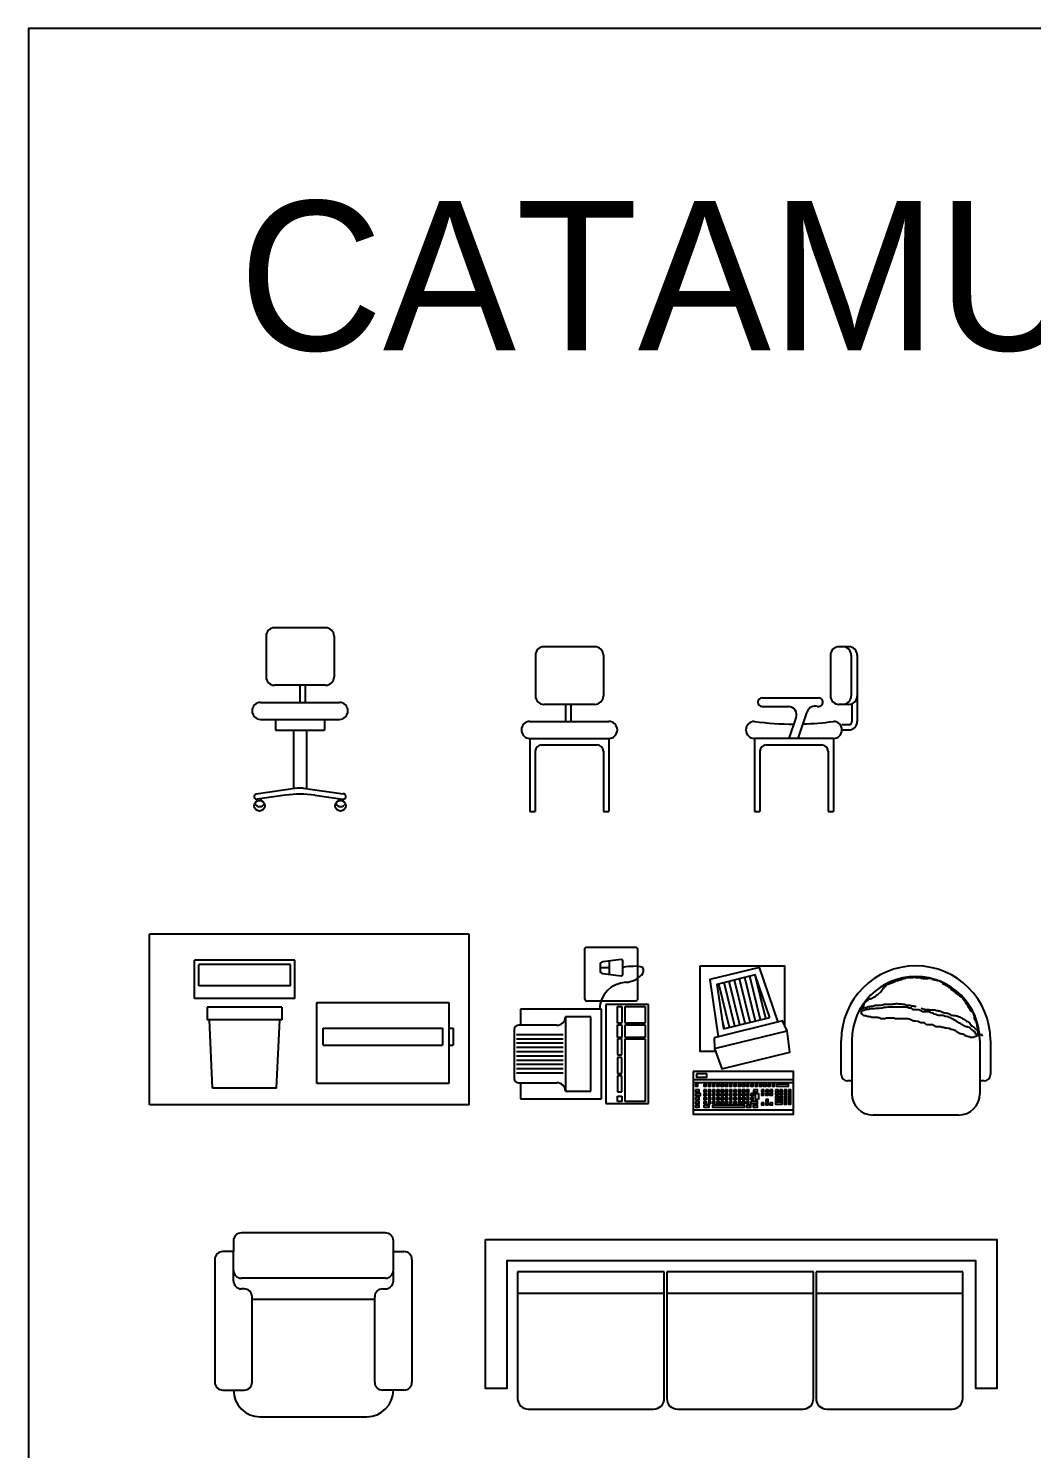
# Model space of a CAD drawing. Header units: millimetres. Extents: x 203.7 to 271.7, y 165.9 to 194.2.
# Drawn here: x 226.74 to 231.45, y 187.39 to 194.05 of the extents above; entities that cross this region are included whole.
import ezdxf

# ---------------------------------------------------------------- set-up
doc = ezdxf.new("R2010")
doc.units = ezdxf.units.MM
doc.layers.add('MUEBLE', color=8, linetype='Continuous')
doc.layers.add('MURO-ACTUALES', color=1, linetype='Continuous')

# ---------------------------------------------------------------- blocks, each defined once
blk = doc.blocks.new('SO-3')
at = {"layer": 'MUEBLE'}
for p, q in [((0.3145, 0.6313), (-0.3605, 0.6313)), ((-0.398, 0.5438), (-0.448, 0.5438)), ((-0.398, 0.5938), (-0.398, 0.5438)), ((-0.398, 0.4563), (-0.398, 0.5438)), ((0.352, 0.5438), (0.352, 0.5938)), ((0.352, 0.4563), (0.352, 0.5438)), ((0.352, 0.5438), (0.402, 0.5438)), ((-0.4855, 0.5063), (-0.4855, -0.0687)), ((-0.398, 0.4063), (-0.398, 0.4688)), ((0.4395, 0.5063), (0.4395, -0.0687)), ((0.3145, 0.4188), (-0.3605, 0.4188)), ((0.352, 0.4063), (0.352, 0.4563)), ((-0.348, 0.3688), (-0.3605, 0.3688)), ((0.302, 0.3688), (0.3145, 0.3688)), ((-0.3105, -0.0687), (-0.3105, 0.3313)), ((0.2645, 0.3188), (-0.3105, 0.3188)), ((0.2645, -0.0687), (0.2645, 0.3313)), ((-0.448, -0.1062), (-0.348, -0.1062)), ((-0.398, -0.1062), (-0.398, -0.1062)), ((0.402, -0.1062), (0.302, -0.1062)), ((-0.273, -0.2312), (0.227, -0.2312))]:
    blk.add_line(p, q, dxfattribs=at)
for centre, radius, start, end in [((-0.3605, 0.5938), 0.0375, 90, 180), ((0.3145, 0.5938), 0.0375, 0, 90), ((-0.448, 0.5063), 0.0375, 90, 180), ((0.402, 0.5063), 0.0375, 360, 90), ((-0.3605, 0.4563), 0.0375, 180, 270), ((-0.3605, 0.4063), 0.0375, 180, 270), ((0.3145, 0.4563), 0.0375, 270, 0), ((0.3145, 0.4063), 0.0375, 270, 0), ((-0.348, 0.3313), 0.0375, 0, 90), ((0.302, 0.3313), 0.0375, 90, 180), ((-0.448, -0.0687), 0.0375, 180, 270), ((-0.273, -0.1062), 0.125, 180, 270), ((-0.348, -0.0687), 0.0375, 270, 0), ((0.227, -0.1062), 0.125, 270, 0), ((0.302, -0.0687), 0.0375, 180, 270), ((0.402, -0.0687), 0.0375, 270, 0)]:
    blk.add_arc(centre, radius, start, end, dxfattribs=at)
blk = doc.blocks.new('SO-4')
at = {"layer": 'MUEBLE'}
for p, q in [((-0.9026, 0.3707), (-0.9026, -0.2239)), ((-0.2144, 0.3707), (-0.9026, 0.3707)), ((-0.2144, -0.2239), (-0.2144, 0.3707)), ((-0.2026, 0.3707), (-0.2026, -0.2239)), ((0.4856, 0.3707), (-0.2026, 0.3707)), ((0.4856, -0.2239), (0.4856, 0.3707)), ((1.1856, 0.3707), (0.4974, 0.3707)), ((0.4974, 0.3707), (0.4974, -0.2239)), ((1.1856, -0.2239), (1.1856, 0.3707)), ((-0.9026, 0.2697), (-0.2144, 0.2697)), ((-0.2026, 0.2697), (0.4856, 0.2697)), ((0.4974, 0.2697), (1.1856, 0.2697)), ((-0.8526, -0.2739), (-0.2644, -0.2739)), ((-0.1526, -0.2739), (0.4356, -0.2739)), ((0.5474, -0.2739), (1.1356, -0.2739))]:
    blk.add_line(p, q, dxfattribs=at)
blk.add_lwpolyline([(-1.0536, 0.5222), (1.3464, 0.5222), (1.3464, -0.1778), (1.2464, -0.1778), (1.2464, 0.4222), (-0.9536, 0.4222), (-0.9536, -0.1778), (-1.0536, -0.1778)], close=True, dxfattribs=at)
for centre, start, end in [((-0.8526, -0.2239), 180, 270), ((-0.2644, -0.2239), 270, 0), ((-0.1526, -0.2239), 180, 270), ((0.4356, -0.2239), 270, 0), ((0.5474, -0.2239), 180, 270), ((1.1356, -0.2239), 270, 0)]:
    blk.add_arc(centre, 0.05, start, end, dxfattribs=at)
blk = doc.blocks.new('SERVER')
at = {"layer": 'MUEBLE'}
for p, q in [((1.5, 0.8), (0, 0.8)), ((0, 0), (0, 0.8)), ((1.5, 0), (1.5, 0.8)), ((0.6811, 0.6781), (0.2111, 0.6781)), ((0.2111, 0.4981), (0.2111, 0.6781)), ((0.6811, 0.4981), (0.6811, 0.6781)), ((0.6611, 0.6581), (0.2311, 0.6581)), ((0.2311, 0.5581), (0.2311, 0.6581)), ((0.6611, 0.5581), (0.6611, 0.6581)), ((0.6611, 0.5581), (0.2311, 0.5581)), ((0.6811, 0.4981), (0.2111, 0.4981)), ((0.7849, 0.4793), (1.4049, 0.4793)), ((0.7849, 0.0993), (0.7849, 0.4793)), ((1.4049, 0.4793), (1.4049, 0.0993)), ((0.6211, 0.4581), (0.2711, 0.4581)), ((0.2711, 0.4581), (0.2711, 0.3981)), ((0.6211, 0.4581), (0.6211, 0.3981)), ((0.6211, 0.3981), (0.2711, 0.3981)), ((0.2961, 0.0781), (0.2811, 0.3981)), ((0.5961, 0.0781), (0.6111, 0.3981)), ((0.8149, 0.3593), (1.3749, 0.3593)), ((0.8149, 0.2793), (0.8149, 0.3593)), ((1.3749, 0.3593), (1.3749, 0.2793)), ((1.4049, 0.3593), (1.4249, 0.3593)), ((1.4249, 0.3593), (1.4249, 0.2793)), ((0.8149, 0.2793), (1.3749, 0.2793)), ((1.4049, 0.2793), (1.4249, 0.2793)), ((0.5961, 0.0781), (0.2961, 0.0781)), ((1.4049, 0.0993), (0.7849, 0.0993)), ((1.5, 0), (0, 0))]:
    blk.add_line(p, q, dxfattribs=at)
blk = doc.blocks.new('S')
at = {"layer": 'MUEBLE'}
blk.add_blockref('SERVER', (-0.6315, -0.2017), dxfattribs=at)
blk = doc.blocks.new('SILLA-16')
at = {"layer": 'MUEBLE'}
for p, q in [((0.1069, -0.1189), (0.1069, -0.3089)), ((0.3858, -0.0789), (0.1469, -0.0789)), ((0.4258, -0.1189), (0.4258, -0.3089)), ((0.3858, -0.3489), (0.1469, -0.3489)), ((0.2659, -0.3489), (0.2659, -0.4289)), ((0.2909, -0.3489), (0.2909, -0.4289)), ((0.0813, -0.4289), (0.4513, -0.4289)), ((0.0813, -0.5089), (0.4513, -0.5089)), ((0.1514, -0.5089), (0.1514, -0.5589)), ((0.3814, -0.5089), (0.3814, -0.5589)), ((0.1514, -0.5589), (0.3814, -0.5589)), ((0.2364, -0.5589), (0.2364, -0.8341)), ((0.2964, -0.5589), (0.2964, -0.8341)), ((0.2526, -0.8319), (0.0599, -0.8588)), ((0.1973, -0.8648), (0.0658, -0.8832)), ((0.2803, -0.8319), (0.4681, -0.8581)), ((0.3355, -0.8648), (0.4671, -0.8832)), ((0.0689, -0.8901), (0.0689, -0.8828)), ((0.0839, -0.8901), (0.0839, -0.8807)), ((0.4489, -0.8901), (0.4489, -0.8807)), ((0.4639, -0.8901), (0.4639, -0.8828))]:
    blk.add_line(p, q, dxfattribs=at)
for centre in [(0.0764, -0.9139), (0.4564, -0.9139)]:
    blk.add_circle(centre, 0.025, dxfattribs=at)
for centre, radius, start, end in [((0.1469, -0.1189), 0.04, 90, 180), ((0.3858, -0.1189), 0.04, 0, 90), ((0.1469, -0.3089), 0.04, 180, 270), ((0.3858, -0.3089), 0.04, 270, 0), ((0.0813, -0.4689), 0.04, 90, 270), ((0.4513, -0.4689), 0.04, 270, 90), ((0.0641, -0.8707), 0.0126, 109.18624, 277.94347), ((0.2664, -1.36), 0.5, 82.05653, 97.94347), ((0.2664, -0.9309), 0.1, 82.05653, 97.94347), ((0.4688, -0.8707), 0.0126, 262.05653, 93.29929), ((0.0764, -0.8931), 0.025, 204.62573, 335.37427), ((0.4564, -0.8931), 0.025, 204.62573, 335.37427)]:
    blk.add_arc(centre, radius, start, end, dxfattribs=at)
blk = doc.blocks.new('SILLA-18')
at = {"layer": 'MUEBLE'}
for p, q in [((0.3563, 0.7331), (0.3563, 0.5431)), ((0.4421, 0.7731), (0.3963, 0.7731)), ((0.4537, 0.7331), (0.4537, 0.5431)), ((0.4821, 0.7331), (0.4821, 0.4231)), ((0.0359, 0.5331), (0.3007, 0.5331)), ((0.0359, 0.4931), (0.1578, 0.4931)), ((0.2053, 0.3431), (0.2471, 0.4678)), ((0.4421, 0.5031), (0.3963, 0.5031)), ((0.4571, 0.506), (0.4571, 0.4231)), ((0.1631, 0.3431), (0.1957, 0.4404)), ((0.41, 0.4081), (0.4421, 0.4081)), ((0, 0.3431), (0, 0)), ((0.37, 0.3431), (0, 0.3431)), ((0.37, 0.3431), (0.37, 0)), ((0.41, 0.3831), (0.4421, 0.3831)), ((0.025, 0.2831), (0.025, 0)), ((0.055, 0.3131), (0.315, 0.3131)), ((0.345, 0.2831), (0.345, 0)), ((0, 0), (0.025, 0)), ((0.345, 0), (0.37, 0))]:
    blk.add_line(p, q, dxfattribs=at)
for centre, radius, start, end in [((0.3963, 0.7331), 0.04, 90, 180), ((0.4137, 0.7331), 0.04, 0, 90), ((0.4421, 0.7331), 0.04, 0, 90), ((0.0359, 0.5131), 0.02, 90, 270), ((0.3007, 0.5131), 0.02, 254.87176, 90), ((0.3963, 0.5431), 0.04, 180, 270), ((0.4137, 0.5431), 0.04, 270, 0), ((0.4421, 0.5431), 0.04, 270, 0), ((0.1578, 0.4531), 0.04, 341.48657, 90), ((0.285, 0.4551), 0.04, 74.87176, 161.48657), ((0, 0.3831), 0.04, 90, 270), ((0.185, 1.7532), 1.3429, 262.08191, 270.02572), ((0.185, 1.7532), 1.3429, 271.83558, 277.91809), ((0.37, 0.3831), 0.04, 270, 90), ((0.4421, 0.4231), 0.015, 270, 0), ((0.4421, 0.4231), 0.04, 270, 0), ((0.055, 0.2831), 0.03, 90, 180), ((0.315, 0.2831), 0.03, 0, 90)]:
    blk.add_arc(centre, radius, start, end, dxfattribs=at)
blk = doc.blocks.new('SILLA-17')
at = {"layer": 'MUEBLE'}
for p, q in [((0.0256, 0.7331), (0.0256, 0.5431)), ((0.3044, 0.7731), (0.0656, 0.7731)), ((0.3444, 0.7331), (0.3444, 0.5431)), ((0.3044, 0.5031), (0.0656, 0.5031)), ((0.1664, 0.5031), (0.1664, 0.4231)), ((0.1914, 0.5031), (0.1914, 0.4231)), ((0, 0.4231), (0.37, 0.4231)), ((0, 0.3431), (0, 0)), ((0, 0.3431), (0.37, 0.3431)), ((0.37, 0.3431), (0.37, 0)), ((0.025, 0.2831), (0.025, 0)), ((0.055, 0.3131), (0.315, 0.3131)), ((0.345, 0.2831), (0.345, 0)), ((0, 0), (0.025, 0)), ((0.345, 0), (0.37, 0))]:
    blk.add_line(p, q, dxfattribs=at)
for centre, radius, start, end in [((0.0656, 0.7331), 0.04, 90, 180), ((0.3044, 0.7331), 0.04, 0, 90), ((0.0656, 0.5431), 0.04, 180, 270), ((0.3044, 0.5431), 0.04, 270, 0), ((0, 0.3831), 0.04, 90, 270), ((0.37, 0.3831), 0.04, 270, 90), ((0.055, 0.2831), 0.03, 90, 180), ((0.315, 0.2831), 0.03, 0, 90)]:
    blk.add_arc(centre, radius, start, end, dxfattribs=at)
blk = doc.blocks.new('S-1')
at = {"layer": 'MUEBLE'}
for p, q in [((-0.1635, 0.398), (-0.1592, 0.4003)), ((-0.1592, 0.4003), (-0.1572, 0.4046)), ((-0.1572, 0.4046), (-0.1526, 0.4069)), ((-0.1526, 0.4069), (-0.1506, 0.4113)), ((-0.1506, 0.4113), (-0.1462, 0.4133)), ((-0.1462, 0.4133), (-0.1416, 0.4156)), ((-0.1416, 0.4156), (-0.1373, 0.4179)), ((-0.1373, 0.4179), (-0.1307, 0.4199)), ((-0.1307, 0.4199), (-0.1263, 0.4222)), ((-0.1263, 0.4222), (-0.122, 0.4242)), ((-0.122, 0.4242), (-0.1177, 0.4242)), ((-0.1177, 0.4242), (-0.1133, 0.4265)), ((-0.1133, 0.4265), (-0.1087, 0.4288)), ((-0.1087, 0.4288), (-0.1044, 0.4308)), ((-0.1044, 0.4308), (-0.0978, 0.4332)), ((-0.0978, 0.4332), (-0.0934, 0.4332)), ((-0.0934, 0.4332), (-0.0891, 0.4352)), ((-0.0891, 0.4352), (-0.0848, 0.4352)), ((-0.0848, 0.4352), (-0.0805, 0.4375)), ((-0.0805, 0.4375), (-0.0758, 0.4398)), ((-0.0758, 0.4398), (-0.0715, 0.4418)), ((-0.0715, 0.4418), (-0.0672, 0.4418)), ((-0.0672, 0.4418), (-0.0629, 0.4441)), ((-0.0629, 0.4441), (-0.0585, 0.4441)), ((-0.0585, 0.4441), (-0.0542, 0.4464)), ((-0.0542, 0.4464), (-0.0277, 0.4464)), ((-0.0277, 0.4464), (-0.0233, 0.4484)), ((-0.0233, 0.4484), (-0.0147, 0.4484)), ((-0.0147, 0.4484), (-0.0104, 0.4464)), ((-0.0104, 0.4464), (0.0072, 0.4464)), ((0.0072, 0.4464), (0.0116, 0.4441)), ((0.0116, 0.4441), (0.0205, 0.4441)), ((0.0205, 0.4441), (0.0248, 0.4418)), ((0.0248, 0.4418), (0.0424, 0.4418)), ((0.0424, 0.4418), (0.0468, 0.4441)), ((0.0468, 0.4441), (0.0554, 0.4441)), ((0.0554, 0.4441), (0.0597, 0.4418)), ((0.0597, 0.4418), (0.0644, 0.4398)), ((0.0644, 0.4398), (0.0687, 0.4375)), ((0.0687, 0.4375), (0.073, 0.4375)), ((0.073, 0.4375), (0.0773, 0.4352)), ((0.0773, 0.4352), (0.0817, 0.4352)), ((0.0817, 0.4352), (0.0863, 0.4332)), ((0.0863, 0.4332), (0.0949, 0.4332)), ((0.0949, 0.4332), (0.0993, 0.4308)), ((0.0993, 0.4308), (0.1036, 0.4288)), ((0.1036, 0.4288), (0.1079, 0.4265)), ((0.1079, 0.4265), (0.1125, 0.4222)), ((0.1125, 0.4222), (0.1145, 0.4179)), ((0.1145, 0.4179), (0.1189, 0.4156)), ((0.1189, 0.4156), (0.1235, 0.4133)), ((0.1235, 0.4133), (0.1278, 0.4113)), ((0.1278, 0.4113), (0.1321, 0.4089)), ((0.1321, 0.4089), (0.1365, 0.4069)), ((0.1365, 0.4069), (0.1408, 0.4023)), ((0.1408, 0.4023), (0.1454, 0.4023)), ((0.1454, 0.4023), (0.1474, 0.398)), ((-0.2492, 0.3323), (-0.2446, 0.3346)), ((-0.2446, 0.3346), (-0.2403, 0.3389)), ((-0.2403, 0.3389), (-0.236, 0.3412)), ((-0.236, 0.3412), (-0.2336, 0.3455)), ((-0.2336, 0.3455), (-0.2293, 0.3476)), ((-0.2293, 0.3476), (-0.225, 0.3476)), ((-0.225, 0.3476), (-0.2184, 0.3499)), ((-0.2184, 0.3499), (-0.214, 0.3522)), ((-0.214, 0.3522), (-0.2097, 0.3542)), ((-0.2097, 0.3542), (-0.2054, 0.3565)), ((-0.2054, 0.3565), (-0.2008, 0.3585)), ((-0.2008, 0.3585), (-0.1964, 0.3608)), ((-0.1964, 0.3608), (-0.1944, 0.3651)), ((-0.1944, 0.3651), (-0.1898, 0.3674)), ((-0.1898, 0.3674), (-0.1768, 0.3804)), ((-0.1768, 0.3804), (-0.1702, 0.3893)), ((-0.1702, 0.3893), (-0.1659, 0.3937)), ((-0.1659, 0.3937), (-0.1635, 0.398)), ((0.1474, 0.398), (0.1518, 0.396)), ((0.1518, 0.396), (0.1518, 0.3914)), ((0.1518, 0.3914), (0.1564, 0.3914)), ((0.1564, 0.3914), (0.1584, 0.387)), ((0.1584, 0.387), (0.1627, 0.385)), ((0.1627, 0.385), (0.1673, 0.3827)), ((0.1673, 0.3827), (0.1694, 0.3784)), ((0.1694, 0.3784), (0.1737, 0.3784)), ((0.1737, 0.3784), (0.176, 0.3741)), ((0.176, 0.3741), (0.1803, 0.3718)), ((0.1803, 0.3718), (0.1846, 0.3674)), ((0.1846, 0.3674), (0.1893, 0.3651)), ((0.1893, 0.3651), (0.1936, 0.3631)), ((0.1936, 0.3631), (0.1956, 0.3585)), ((0.1956, 0.3585), (0.1999, 0.3585)), ((0.1999, 0.3585), (0.2022, 0.3542)), ((0.2022, 0.3542), (0.2066, 0.3522)), ((0.2066, 0.3522), (0.2089, 0.3476)), ((0.2089, 0.3476), (0.2109, 0.3432)), ((0.2109, 0.3432), (0.2155, 0.3389)), ((0.2155, 0.3389), (0.2198, 0.3346)), ((0.2198, 0.3346), (0.2219, 0.3303)), ((-0.2688, 0.2928), (-0.2665, 0.2971)), ((-0.2665, 0.2885), (-0.2688, 0.2928)), ((-0.2665, 0.3017), (-0.2622, 0.3017)), ((-0.2665, 0.2971), (-0.2645, 0.3017)), ((-0.2645, 0.2885), (-0.2665, 0.2885)), ((-0.2665, 0.2752), (-0.2665, 0.2885)), ((-0.2622, 0.2732), (-0.2665, 0.2752)), ((-0.2645, 0.3017), (-0.2622, 0.3061)), ((-0.2599, 0.2908), (-0.2645, 0.2885)), ((-0.2622, 0.3061), (-0.2579, 0.3127)), ((-0.2622, 0.3017), (-0.2579, 0.3038)), ((-0.2579, 0.2689), (-0.2622, 0.2732)), ((-0.2556, 0.2928), (-0.2599, 0.2908)), ((-0.2579, 0.3127), (-0.2556, 0.317)), ((-0.2579, 0.3038), (-0.2535, 0.3061)), ((-0.2535, 0.2666), (-0.2579, 0.2689)), ((-0.2556, 0.317), (-0.2535, 0.3213)), ((-0.2512, 0.2951), (-0.2556, 0.2928)), ((-0.2535, 0.3257), (-0.2492, 0.328)), ((-0.2535, 0.3213), (-0.2535, 0.3257)), ((-0.2535, 0.3061), (-0.2446, 0.3061)), ((-0.2446, 0.2666), (-0.2535, 0.2666)), ((-0.2469, 0.2951), (-0.2512, 0.2951)), ((-0.2492, 0.328), (-0.2492, 0.3323)), ((-0.2426, 0.2971), (-0.2469, 0.2951)), ((-0.2446, 0.3061), (-0.2403, 0.3081)), ((-0.2403, 0.2643), (-0.2446, 0.2666)), ((-0.2336, 0.2971), (-0.2426, 0.2971)), ((-0.2403, 0.3081), (-0.236, 0.3104)), ((-0.236, 0.3104), (-0.2293, 0.3104)), ((-0.2293, 0.2994), (-0.2336, 0.2971)), ((-0.2293, 0.3104), (-0.225, 0.3127)), ((-0.2074, 0.2994), (-0.2293, 0.2994)), ((-0.225, 0.3127), (-0.2163, 0.3127)), ((-0.2163, 0.3127), (-0.2117, 0.3147)), ((-0.2117, 0.3147), (-0.2074, 0.3147)), ((-0.2074, 0.3147), (-0.2031, 0.317)), ((-0.2008, 0.3017), (-0.2074, 0.2994)), ((-0.2031, 0.317), (-0.1768, 0.317)), ((-0.1834, 0.3017), (-0.2008, 0.3017)), ((-0.1725, 0.3038), (-0.1834, 0.3017)), ((-0.1768, 0.317), (-0.1702, 0.319)), ((-0.1679, 0.3038), (-0.1725, 0.3038)), ((-0.1702, 0.319), (-0.1659, 0.319)), ((-0.1635, 0.3061), (-0.1679, 0.3038)), ((-0.1659, 0.319), (-0.1615, 0.3213)), ((-0.1506, 0.3061), (-0.1635, 0.3061)), ((-0.1615, 0.3213), (-0.122, 0.3213)), ((-0.1416, 0.3081), (-0.1506, 0.3061)), ((-0.0562, 0.3081), (-0.1416, 0.3081)), ((-0.122, 0.3213), (-0.1177, 0.3236)), ((-0.1177, 0.3236), (-0.1087, 0.3236)), ((-0.1087, 0.3236), (-0.1044, 0.3257)), ((-0.1044, 0.3257), (-0.1001, 0.3257)), ((-0.1001, 0.3257), (-0.0934, 0.3236)), ((-0.0934, 0.3236), (-0.0805, 0.3236)), ((-0.0805, 0.3236), (-0.0738, 0.3213)), ((-0.0738, 0.3213), (-0.0652, 0.3213)), ((-0.0652, 0.3213), (-0.0585, 0.319)), ((-0.0585, 0.319), (-0.0519, 0.317)), ((-0.0519, 0.3061), (-0.0562, 0.3081)), ((-0.0519, 0.317), (-0.0386, 0.317)), ((-0.0476, 0.3061), (-0.0519, 0.3061)), ((-0.0433, 0.3038), (-0.0476, 0.3061)), ((-0.0323, 0.3038), (-0.0433, 0.3038)), ((-0.0386, 0.317), (-0.0343, 0.3147)), ((-0.0343, 0.3147), (-0.0233, 0.3147)), ((-0.0233, 0.2951), (-0.0323, 0.3038)), ((-0.0233, 0.3147), (-0.019, 0.3127)), ((0.0029, 0.2951), (-0.0233, 0.2951)), ((-0.019, 0.3127), (-0.0147, 0.3127)), ((-0.0147, 0.3127), (-0.0104, 0.3104)), ((0.0205, 0.2862), (0.0029, 0.2951)), ((0.0116, 0.3038), (0.0179, 0.3017)), ((0.0179, 0.3017), (0.0205, 0.2994)), ((0.0205, 0.2994), (0.0248, 0.2994)), ((0.0511, 0.2862), (0.0205, 0.2862)), ((0.0248, 0.2994), (0.0292, 0.2971)), ((0.0292, 0.2971), (0.0488, 0.2971)), ((0.0488, 0.2971), (0.0534, 0.2951)), ((0.0554, 0.2842), (0.0511, 0.2862)), ((0.0534, 0.2951), (0.0773, 0.2951)), ((0.0597, 0.2819), (0.0554, 0.2842)), ((0.0664, 0.2798), (0.0597, 0.2819)), ((0.0707, 0.2775), (0.0664, 0.2798)), ((0.0753, 0.2752), (0.0707, 0.2775)), ((0.0817, 0.2732), (0.0753, 0.2752)), ((0.0773, 0.2951), (0.0817, 0.2928)), ((0.0817, 0.2928), (0.0906, 0.2928)), ((0.0883, 0.2709), (0.0817, 0.2732)), ((0.0949, 0.2689), (0.0883, 0.2709)), ((0.0906, 0.2928), (0.0949, 0.2908)), ((0.0949, 0.2908), (0.0993, 0.2908)), ((0.1145, 0.2689), (0.0949, 0.2689)), ((0.0993, 0.2908), (0.1036, 0.2885)), ((0.1036, 0.2885), (0.1102, 0.2842)), ((0.1102, 0.2842), (0.1145, 0.2842)), ((0.1145, 0.2842), (0.1189, 0.2819)), ((0.1189, 0.2666), (0.1145, 0.2689)), ((0.1189, 0.2819), (0.1255, 0.2819)), ((0.1255, 0.2643), (0.1189, 0.2666)), ((0.1255, 0.2819), (0.1321, 0.2798)), ((0.1321, 0.2798), (0.1365, 0.2798)), ((0.1365, 0.2798), (0.1408, 0.2775)), ((0.1408, 0.2775), (0.1454, 0.2752)), ((0.1454, 0.2752), (0.1497, 0.2732)), ((0.1497, 0.2732), (0.1541, 0.2709)), ((0.1541, 0.2709), (0.1584, 0.2709)), ((0.1584, 0.2709), (0.165, 0.2689)), ((0.165, 0.2689), (0.1737, 0.2689)), ((0.1737, 0.2689), (0.1783, 0.2666)), ((0.1783, 0.2666), (0.1826, 0.2666)), ((0.1826, 0.2666), (0.187, 0.2643)), ((0.2219, 0.3303), (0.2242, 0.3257)), ((0.2242, 0.3257), (0.2265, 0.3213)), ((0.2265, 0.3213), (0.2308, 0.317)), ((0.2308, 0.317), (0.2328, 0.3127)), ((0.2328, 0.3127), (0.2351, 0.3081)), ((0.2351, 0.3081), (0.2374, 0.3038)), ((0.2374, 0.3038), (0.2395, 0.2994)), ((0.2395, 0.2994), (0.2438, 0.2951)), ((0.2438, 0.2951), (0.2461, 0.2908)), ((0.2461, 0.2908), (0.2504, 0.2885)), ((0.2504, 0.2885), (0.2527, 0.2842)), ((0.2527, 0.2842), (0.2571, 0.2819)), ((0.2571, 0.2819), (0.2571, 0.2775)), ((0.2571, 0.2775), (0.2594, 0.2732)), ((0.2594, 0.2732), (0.2614, 0.2689)), ((0.2614, 0.2689), (0.2614, 0.2556)), ((-0.236, 0.2643), (-0.2403, 0.2643)), ((-0.2316, 0.2623), (-0.236, 0.2643)), ((-0.2227, 0.2623), (-0.2316, 0.2623)), ((-0.2184, 0.26), (-0.2227, 0.2623)), ((-0.1921, 0.26), (-0.2184, 0.26)), ((-0.1878, 0.2579), (-0.1921, 0.26)), ((-0.1834, 0.2579), (-0.1878, 0.2579)), ((-0.1788, 0.2556), (-0.1834, 0.2579)), ((-0.1745, 0.2533), (-0.1788, 0.2556)), ((-0.1572, 0.2533), (-0.1745, 0.2533)), ((-0.1526, 0.2556), (-0.1572, 0.2533)), ((-0.1154, 0.2556), (-0.1526, 0.2556)), ((-0.1087, 0.2533), (-0.1154, 0.2556)), ((-0.0496, 0.2533), (-0.1087, 0.2533)), ((-0.0453, 0.2513), (-0.0496, 0.2533)), ((-0.0409, 0.2513), (-0.0453, 0.2513)), ((-0.0233, 0.2424), (-0.0409, 0.2513)), ((-0.0088, 0.2424), (-0.0233, 0.2424)), ((0.0116, 0.2337), (-0.0057, 0.2424)), ((0.0292, 0.2337), (0.0116, 0.2337)), ((0.0378, 0.2251), (0.0292, 0.2337)), ((0.0664, 0.2251), (0.0378, 0.2251)), ((0.084, 0.2162), (0.0664, 0.2251)), ((0.1036, 0.2162), (0.084, 0.2162)), ((0.1125, 0.2118), (0.1036, 0.2162)), ((0.1189, 0.2118), (0.1125, 0.2118)), ((0.1255, 0.2095), (0.1189, 0.2118)), ((0.1298, 0.2643), (0.1255, 0.2643)), ((0.1321, 0.2095), (0.1255, 0.2095)), ((0.1365, 0.2623), (0.1298, 0.2643)), ((0.1408, 0.2075), (0.1321, 0.2095)), ((0.1408, 0.2623), (0.1365, 0.2623)), ((0.1454, 0.26), (0.1408, 0.2623)), ((0.1454, 0.2075), (0.1408, 0.2075)), ((0.1518, 0.2579), (0.1454, 0.26)), ((0.1541, 0.2029), (0.1454, 0.2075)), ((0.1584, 0.2533), (0.1518, 0.2579)), ((0.1627, 0.2009), (0.1541, 0.2029)), ((0.1627, 0.2513), (0.1584, 0.2533)), ((0.1694, 0.247), (0.1627, 0.2513)), ((0.1694, 0.1986), (0.1627, 0.2009)), ((0.1783, 0.2424), (0.1694, 0.247)), ((0.1893, 0.2337), (0.1783, 0.2424)), ((0.187, 0.2643), (0.1913, 0.2623)), ((0.1999, 0.2294), (0.1893, 0.2337)), ((0.1913, 0.2623), (0.1956, 0.2623)), ((0.1956, 0.2623), (0.1999, 0.26)), ((0.1999, 0.26), (0.2045, 0.2579)), ((0.2045, 0.2251), (0.1999, 0.2294)), ((0.2045, 0.2579), (0.2089, 0.2533)), ((0.2089, 0.2251), (0.2045, 0.2251)), ((0.2089, 0.2533), (0.2132, 0.2513)), ((0.2132, 0.2205), (0.2089, 0.2251)), ((0.2132, 0.2513), (0.2175, 0.249)), ((0.2175, 0.2185), (0.2132, 0.2205)), ((0.2175, 0.249), (0.2219, 0.2447)), ((0.2219, 0.2162), (0.2175, 0.2185)), ((0.2219, 0.2447), (0.2265, 0.2424)), ((0.2285, 0.2162), (0.2219, 0.2162)), ((0.2265, 0.2424), (0.2308, 0.2404)), ((0.2328, 0.2138), (0.2285, 0.2162)), ((0.2308, 0.2404), (0.2351, 0.2381)), ((0.2395, 0.2118), (0.2328, 0.2138)), ((0.2351, 0.2381), (0.2395, 0.2337)), ((0.2395, 0.2337), (0.2418, 0.2294)), ((0.2438, 0.2095), (0.2395, 0.2118)), ((0.2418, 0.2294), (0.2461, 0.2251)), ((0.2484, 0.2052), (0.2438, 0.2095)), ((0.2461, 0.2251), (0.2484, 0.2205)), ((0.2484, 0.2205), (0.2527, 0.2185)), ((0.2527, 0.2009), (0.2484, 0.2052)), ((0.2527, 0.2185), (0.2571, 0.2162)), ((0.2594, 0.1966), (0.2527, 0.2009)), ((0.2571, 0.2162), (0.2614, 0.2118)), ((0.2614, 0.2556), (0.2637, 0.2513)), ((0.2614, 0.2118), (0.2657, 0.2095)), ((0.2637, 0.2513), (0.2657, 0.247)), ((0.2657, 0.247), (0.2703, 0.2447)), ((0.2657, 0.2095), (0.2703, 0.2052)), ((0.2703, 0.2447), (0.2703, 0.2404)), ((0.2703, 0.2404), (0.2723, 0.236)), ((0.2703, 0.2052), (0.2746, 0.2029)), ((0.2723, 0.236), (0.2723, 0.2314)), ((0.2723, 0.2314), (0.2746, 0.2271)), ((0.2746, 0.2271), (0.2746, 0.2185)), ((0.2746, 0.2185), (0.2767, 0.2138)), ((0.2746, 0.2029), (0.279, 0.2009)), ((0.2767, 0.2138), (0.2767, 0.1966)), ((0.279, 0.2009), (0.279, 0.1986)), ((-0.3619, -0.0085), (-0.3619, 0.1515)), ((-0.3119, 0.1515), (-0.3119, -0.0985)), ((0.1737, 0.1986), (0.1694, 0.1986)), ((0.1826, 0.1899), (0.1737, 0.1986)), ((0.1913, 0.1856), (0.1826, 0.1899)), ((0.1956, 0.1833), (0.1913, 0.1856)), ((0.1999, 0.1833), (0.1956, 0.1833)), ((0.2045, 0.181), (0.1999, 0.1833)), ((0.2089, 0.181), (0.2045, 0.181)), ((0.2132, 0.179), (0.2089, 0.181)), ((0.2175, 0.1767), (0.2132, 0.179)), ((0.2219, 0.1723), (0.2175, 0.1767)), ((0.2265, 0.1723), (0.2219, 0.1723)), ((0.2308, 0.17), (0.2265, 0.1723)), ((0.2351, 0.168), (0.2308, 0.17)), ((0.2395, 0.168), (0.2351, 0.168)), ((0.2438, 0.1657), (0.2395, 0.168)), ((0.2571, 0.1657), (0.2438, 0.1657)), ((0.2614, 0.168), (0.2571, 0.1657)), ((0.2614, 0.1919), (0.2594, 0.1966)), ((0.2657, 0.1899), (0.2614, 0.1919)), ((0.2657, 0.168), (0.2614, 0.168)), ((0.268, 0.1856), (0.2657, 0.1899)), ((0.2703, 0.17), (0.2657, 0.168)), ((0.2703, 0.181), (0.268, 0.1856)), ((0.2746, 0.179), (0.2703, 0.181)), ((0.279, 0.1747), (0.2703, 0.17)), ((0.279, 0.1747), (0.2746, 0.179)), ((0.2767, 0.1966), (0.279, 0.1919)), ((0.279, 0.1919), (0.279, 0.179)), ((0.279, 0.179), (0.2813, 0.1747)), ((0.2989, 0.179), (0.279, 0.1747)), ((0.2813, 0.1833), (0.2989, 0.179)), ((0.2881, 0.1515), (0.2881, -0.0985)), ((0.2989, 0.1747), (0.2989, 0.1723)), ((0.3381, 0.1515), (0.3381, -0.0085)), ((-0.3119, -0.0385), (-0.3319, -0.0385)), ((0.3081, -0.0385), (0.2881, -0.0385)), ((0.1881, -0.1985), (-0.2119, -0.1985))]:
    blk.add_line(p, q, dxfattribs=at)
for centre, radius, start, end in [((-0.0119, 0.1515), 0.35, 0, 180), ((-0.0119, 0.1515), 0.3, 0.00002, 179.99998), ((-0.3319, -0.0085), 0.03, 180, 270), ((0.3081, -0.0085), 0.03, 270, 0), ((-0.2119, -0.0985), 0.1, 180, 270), ((0.1881, -0.0985), 0.1, 270, 0)]:
    blk.add_arc(centre, radius, start, end, dxfattribs=at)
blk = doc.blocks.new('*X84')
at = {"color": 0}
for p, q in [((37.025, 44.0316), (37.025, 44.2416)), ((37.05, 44.0316), (37.05, 44.2416)), ((37.075, 44.0316), (37.075, 44.2416)), ((37.1, 44.0316), (37.1, 44.2416)), ((37.125, 44.0316), (37.125, 44.2416)), ((37.15, 44.0316), (37.15, 44.2416)), ((37.175, 44.0316), (37.175, 44.2416)), ((37.2, 44.0316), (37.2, 44.2416)), ((37, 44.0316), (37, 44.0766))]:
    blk.add_line(p, q, dxfattribs=at)
blk = doc.blocks.new('COMPU-01')
for p, q in [((-0.0883, -0.2946), (0.1294, -0.2413)), ((-0.1304, -0.3872), (0.2096, -0.304)), ((-0.2305, -0.5319), (0.2395, -0.5319)), ((-0.2305, -0.5471), (0.2395, -0.5471)), ((-0.2305, -0.674), (0.2395, -0.674))]:
    blk.add_line(p, q)
for points in [[(-0.2, 0), (-0.2, -0.4), (-0.1259, -0.4)], [(0.2, -0.2836), (0.2, 0), (-0.2, 0)], [(0.1685, -0.2626), (0.0801, -0.0063), (-0.153, -0.0633), (-0.1132, -0.3315)], [(0.1294, -0.2413), (0.0606, -0.0419), (-0.1194, -0.086), (-0.0883, -0.2946)]]:
    blk.add_lwpolyline(points)
for points in [[(-0.1326, -0.3363), (-0.1304, -0.3872), (-0.0969, -0.482), (0.2236, -0.4035), (0.2096, -0.304), (0.188, -0.2578)], [(-0.2305, -0.4954), (-0.2305, -0.6954), (0.2395, -0.6954), (0.2395, -0.4954)], [(-0.2149, -0.5064), (-0.2149, -0.5219), (-0.1658, -0.5219), (-0.1658, -0.5064)], [(-0.2201, -0.5547), (-0.2201, -0.5641), (-0.2089, -0.5641), (-0.2089, -0.5547)], [(-0.2201, -0.5805), (-0.2201, -0.59), (-0.2029, -0.59), (-0.2029, -0.5805)], [(-0.2201, -0.5986), (-0.2201, -0.608), (-0.1968, -0.608), (-0.1968, -0.5986)], [(-0.1801, -0.5547), (-0.1801, -0.5641), (-0.1689, -0.5641), (-0.1689, -0.5547)], [(-0.1801, -0.5805), (-0.1801, -0.59), (-0.1689, -0.59), (-0.1689, -0.5805)], [(-0.1801, -0.5986), (-0.1801, -0.608), (-0.1689, -0.608), (-0.1689, -0.5986)], [(-0.1601, -0.5547), (-0.1601, -0.5641), (-0.1489, -0.5641), (-0.1489, -0.5547)], [(-0.1601, -0.5805), (-0.1601, -0.59), (-0.1489, -0.59), (-0.1489, -0.5805)], [(-0.1601, -0.5986), (-0.1601, -0.608), (-0.1489, -0.608), (-0.1489, -0.5986)], [(-0.1401, -0.5547), (-0.1401, -0.5641), (-0.1289, -0.5641), (-0.1289, -0.5547)], [(-0.1401, -0.5805), (-0.1401, -0.59), (-0.1289, -0.59), (-0.1289, -0.5805)], [(-0.1401, -0.5986), (-0.1401, -0.608), (-0.1289, -0.608), (-0.1289, -0.5986)], [(-0.1201, -0.5547), (-0.1201, -0.5641), (-0.1089, -0.5641), (-0.1089, -0.5547)], [(-0.1201, -0.5805), (-0.1201, -0.59), (-0.1089, -0.59), (-0.1089, -0.5805)], [(-0.1201, -0.5986), (-0.1201, -0.608), (-0.1089, -0.608), (-0.1089, -0.5986)], [(-0.1001, -0.5547), (-0.1001, -0.5641), (-0.0889, -0.5641), (-0.0889, -0.5547)], [(-0.1001, -0.5805), (-0.1001, -0.59), (-0.0889, -0.59), (-0.0889, -0.5805)], [(-0.1001, -0.5986), (-0.1001, -0.608), (-0.0889, -0.608), (-0.0889, -0.5986)], [(-0.0801, -0.5547), (-0.0801, -0.5641), (-0.0689, -0.5641), (-0.0689, -0.5547)], [(-0.0801, -0.5805), (-0.0801, -0.59), (-0.0689, -0.59), (-0.0689, -0.5805)], [(-0.0801, -0.5986), (-0.0801, -0.608), (-0.0689, -0.608), (-0.0689, -0.5986)], [(-0.0601, -0.5547), (-0.0601, -0.5641), (-0.0489, -0.5641), (-0.0489, -0.5547)], [(-0.0601, -0.5805), (-0.0601, -0.59), (-0.0489, -0.59), (-0.0489, -0.5805)], [(-0.0601, -0.5986), (-0.0601, -0.608), (-0.0489, -0.608), (-0.0489, -0.5986)], [(-0.0401, -0.5547), (-0.0401, -0.5641), (-0.0289, -0.5641), (-0.0289, -0.5547)], [(-0.0401, -0.5805), (-0.0401, -0.59), (-0.0289, -0.59), (-0.0289, -0.5805)], [(-0.0401, -0.5986), (-0.0401, -0.608), (-0.0289, -0.608), (-0.0289, -0.5986)], [(-0.0201, -0.5547), (-0.0201, -0.5641), (-0.0089, -0.5641), (-0.0089, -0.5547)], [(-0.0201, -0.5805), (-0.0201, -0.59), (-0.0089, -0.59), (-0.0089, -0.5805)], [(-0.0201, -0.5986), (-0.0201, -0.608), (-0.0089, -0.608), (-0.0089, -0.5986)], [(-0.0001, -0.5547), (-0.0001, -0.5641), (0.0111, -0.5641), (0.0111, -0.5547)], [(-0.0001, -0.5805), (-0.0001, -0.59), (0.0111, -0.59), (0.0111, -0.5805)], [(-0.0001, -0.5986), (-0.0001, -0.608), (0.0111, -0.608), (0.0111, -0.5986)], [(0.0199, -0.5547), (0.0199, -0.5641), (0.0311, -0.5641), (0.0311, -0.5547)], [(0.0199, -0.5805), (0.0199, -0.59), (0.0311, -0.59), (0.0311, -0.5805)], [(0.0199, -0.5986), (0.0199, -0.608), (0.0311, -0.608), (0.0311, -0.5986)], [(0.0399, -0.5547), (0.0399, -0.5641), (0.0511, -0.5641), (0.0511, -0.5547)], [(0.0399, -0.5986), (0.0399, -0.608), (0.0511, -0.608), (0.0511, -0.5986)], [(0.0521, -0.5805), (0.0521, -0.59), (0.0711, -0.59), (0.0711, -0.5805)], [(0.0754, -0.6261), (0.0616, -0.6261), (0.0616, -0.608), (0.0554, -0.608), (0.0554, -0.5986), (0.0754, -0.5986)], [(0.0599, -0.5547), (0.0599, -0.5641), (0.0711, -0.5641), (0.0711, -0.5547)], [(0.0799, -0.5547), (0.0799, -0.5641), (0.0911, -0.5641), (0.0911, -0.5547)], [(0.0896, -0.5807), (0.0896, -0.5902), (0.1008, -0.5902), (0.1008, -0.5807)], [(0.0896, -0.5962), (0.0896, -0.6057), (0.1008, -0.6057), (0.1008, -0.5962)], [(0.0999, -0.5547), (0.0999, -0.5641), (0.1111, -0.5641), (0.1111, -0.5547)], [(0.1096, -0.5807), (0.1096, -0.5902), (0.1208, -0.5902), (0.1208, -0.5807)], [(0.1096, -0.5962), (0.1096, -0.6057), (0.1208, -0.6057), (0.1208, -0.5962)], [(0.1199, -0.5547), (0.1199, -0.5641), (0.1311, -0.5641), (0.1311, -0.5547)], [(0.1296, -0.5807), (0.1296, -0.5902), (0.1408, -0.5902), (0.1408, -0.5807)], [(0.1296, -0.5962), (0.1296, -0.6057), (0.1408, -0.6057), (0.1408, -0.5962)], [(0.1399, -0.5547), (0.1399, -0.5641), (0.1511, -0.5641), (0.1511, -0.5547)], [(0.1564, -0.5805), (0.1564, -0.59), (0.1676, -0.59), (0.1676, -0.5805)], [(0.1564, -0.5951), (0.1564, -0.6046), (0.1676, -0.6046), (0.1676, -0.5951)], [(0.1599, -0.5547), (0.1599, -0.5641), (0.2159, -0.5641), (0.2159, -0.5547)], [(0.1764, -0.5805), (0.1764, -0.59), (0.1876, -0.59), (0.1876, -0.5805)], [(0.1764, -0.5951), (0.1764, -0.6046), (0.1876, -0.6046), (0.1876, -0.5951)], [(0.1964, -0.5805), (0.1964, -0.59), (0.2076, -0.59), (0.2076, -0.5805)], [(0.1964, -0.5951), (0.1964, -0.6046), (0.2076, -0.6046), (0.2076, -0.5951)], [(0.2164, -0.5805), (0.2164, -0.59), (0.2276, -0.59), (0.2276, -0.5805)], [(0.2164, -0.5951), (0.2164, -0.6192), (0.2276, -0.6192), (0.2276, -0.5951)], [(-0.2201, -0.6167), (-0.2201, -0.6261), (-0.2029, -0.6261), (-0.2029, -0.6167)], [(-0.2201, -0.6347), (-0.2201, -0.6442), (-0.2029, -0.6442), (-0.2029, -0.6347)], [(-0.2201, -0.6528), (-0.2201, -0.6623), (-0.2029, -0.6623), (-0.2029, -0.6528)], [(-0.1801, -0.6167), (-0.1801, -0.6261), (-0.1689, -0.6261), (-0.1689, -0.6167)], [(-0.1801, -0.6347), (-0.1801, -0.6442), (-0.1689, -0.6442), (-0.1689, -0.6347)], [(-0.1801, -0.6528), (-0.1801, -0.6623), (-0.1563, -0.6623), (-0.1563, -0.6528)], [(-0.1601, -0.6167), (-0.1601, -0.6261), (-0.1489, -0.6261), (-0.1489, -0.6167)], [(-0.1601, -0.6347), (-0.1601, -0.6442), (-0.1489, -0.6442), (-0.1489, -0.6347)], [(-0.1401, -0.6167), (-0.1401, -0.6261), (-0.1289, -0.6261), (-0.1289, -0.6167)], [(-0.1401, -0.6347), (-0.1401, -0.6442), (-0.1289, -0.6442), (-0.1289, -0.6347)], [(-0.1401, -0.6528), (-0.1401, -0.6623), (0.0107, -0.6623), (0.0107, -0.6528)], [(-0.1201, -0.6167), (-0.1201, -0.6261), (-0.1089, -0.6261), (-0.1089, -0.6167)], [(-0.1201, -0.6347), (-0.1201, -0.6442), (-0.1089, -0.6442), (-0.1089, -0.6347)], [(-0.1001, -0.6167), (-0.1001, -0.6261), (-0.0889, -0.6261), (-0.0889, -0.6167)], [(-0.1001, -0.6347), (-0.1001, -0.6442), (-0.0889, -0.6442), (-0.0889, -0.6347)], [(-0.0801, -0.6167), (-0.0801, -0.6261), (-0.0689, -0.6261), (-0.0689, -0.6167)], [(-0.0801, -0.6347), (-0.0801, -0.6442), (-0.0689, -0.6442), (-0.0689, -0.6347)], [(-0.0601, -0.6167), (-0.0601, -0.6261), (-0.0489, -0.6261), (-0.0489, -0.6167)], [(-0.0601, -0.6347), (-0.0601, -0.6442), (-0.0489, -0.6442), (-0.0489, -0.6347)], [(-0.0401, -0.6167), (-0.0401, -0.6261), (-0.0289, -0.6261), (-0.0289, -0.6167)], [(-0.0401, -0.6347), (-0.0401, -0.6442), (-0.0289, -0.6442), (-0.0289, -0.6347)], [(-0.0201, -0.6167), (-0.0201, -0.6261), (-0.0089, -0.6261), (-0.0089, -0.6167)], [(-0.0201, -0.6347), (-0.0201, -0.6442), (-0.0089, -0.6442), (-0.0089, -0.6347)], [(-0.0001, -0.6167), (-0.0001, -0.6261), (0.0111, -0.6261), (0.0111, -0.6167)], [(-0.0001, -0.6347), (-0.0001, -0.6442), (0.0111, -0.6442), (0.0111, -0.6347)], [(0.0199, -0.6167), (0.0199, -0.6261), (0.0311, -0.6261), (0.0311, -0.6167)], [(0.0199, -0.6347), (0.0199, -0.6442), (0.0311, -0.6442), (0.0311, -0.6347)], [(0.0199, -0.6528), (0.0199, -0.6623), (0.0397, -0.6623), (0.0397, -0.6528)], [(0.0392, -0.6347), (0.0392, -0.6442), (0.0711, -0.6442), (0.0711, -0.6347)], [(0.0399, -0.6167), (0.0399, -0.6261), (0.0511, -0.6261), (0.0511, -0.6167)], [(0.0504, -0.6528), (0.0504, -0.6623), (0.0711, -0.6623), (0.0711, -0.6528)], [(0.0896, -0.641), (0.0896, -0.6504), (0.1008, -0.6504), (0.1008, -0.641)], [(0.1096, -0.6255), (0.1096, -0.6349), (0.1208, -0.6349), (0.1208, -0.6255)], [(0.1096, -0.641), (0.1096, -0.6504), (0.1208, -0.6504), (0.1208, -0.641)], [(0.1296, -0.641), (0.1296, -0.6504), (0.1408, -0.6504), (0.1408, -0.641)], [(0.1564, -0.6098), (0.1564, -0.6192), (0.1676, -0.6192), (0.1676, -0.6098)], [(0.1564, -0.6244), (0.1564, -0.6339), (0.1676, -0.6339), (0.1676, -0.6244)], [(0.1564, -0.639), (0.1564, -0.6485), (0.1876, -0.6485), (0.1876, -0.639)], [(0.1764, -0.6098), (0.1764, -0.6192), (0.1876, -0.6192), (0.1876, -0.6098)], [(0.1764, -0.6244), (0.1764, -0.6339), (0.1876, -0.6339), (0.1876, -0.6244)], [(0.1964, -0.6098), (0.1964, -0.6192), (0.2076, -0.6192), (0.2076, -0.6098)], [(0.1964, -0.6244), (0.1964, -0.6339), (0.2076, -0.6339), (0.2076, -0.6244)], [(0.1964, -0.639), (0.1964, -0.6485), (0.2076, -0.6485), (0.2076, -0.639)], [(0.2164, -0.6244), (0.2164, -0.6485), (0.2276, -0.6485), (0.2276, -0.6244)]]:
    blk.add_lwpolyline(points, close=True)
at = {"rotation": 13.74947232973904}
blk.add_blockref('*X84', (-25.5587, -51.8575), dxfattribs=at)
blk = doc.blocks.new('C-2')
at = {"layer": 'MUEBLE'}
blk.add_blockref('COMPU-01', (-0.0513, 0.2525), dxfattribs=at)
blk = doc.blocks.new('C-1')
at = {"layer": 'MUEBLE'}
for p, q in [((-0.1526, 0.4894), (-0.1526, 0.2594)), ((0.0874, 0.4994), (-0.1426, 0.4994)), ((0.0974, 0.2594), (0.0974, 0.4894)), ((-0.0801, 0.4168), (-0.0801, 0.392)), ((-0.0801, 0.4044), (-0.0351, 0.4044)), ((0.019, 0.442), (-0.0669, 0.4317)), ((-0.0351, 0.3733), (-0.0351, 0.4355)), ((0.0274, 0.3742), (0.0274, 0.4346)), ((-0.0669, 0.3771), (0.019, 0.3667)), ((-0.0726, 0.2094), (-0.4526, 0.2094)), ((-0.4526, 0.2094), (-0.4526, 0.1344)), ((-0.1426, 0.2494), (0.0874, 0.2494)), ((-0.0726, -0.2106), (-0.0726, 0.2094)), ((-0.0526, 0.2319), (-0.0526, -0.2331)), ((0.1474, 0.2319), (-0.0526, 0.2319)), ((0.0024, 0.1439), (0.0024, 0.2219)), ((0.0024, 0.2219), (0.0224, 0.2219)), ((0.0224, 0.2219), (0.0224, 0.1439)), ((0.0374, 0.1439), (0.0374, 0.2219)), ((0.0374, 0.2219), (0.1324, 0.2219)), ((0.1324, 0.2219), (0.1324, 0.1439)), ((0.1474, -0.2331), (0.1474, 0.2319)), ((-0.2826, 0.1344), (-0.4626, 0.1344)), ((-0.1226, 0.1744), (-0.2426, 0.1744)), ((-0.2426, 0.1744), (-0.2426, -0.1756)), ((-0.1226, -0.1756), (-0.1226, 0.1744)), ((0.0224, 0.1439), (0.0024, 0.1439)), ((0.0024, 0.0769), (0.0024, 0.1369)), ((0.0024, 0.1369), (0.0224, 0.1369)), ((0.0224, 0.1369), (0.0224, 0.0769)), ((0.1324, 0.1439), (0.0374, 0.1439)), ((0.0374, 0.0769), (0.0374, 0.1369)), ((0.0374, 0.1369), (0.1324, 0.1369)), ((0.1324, 0.1369), (0.1324, 0.0769)), ((-0.4826, 0.1144), (-0.4826, -0.1156)), ((-0.2526, 0.0894), (-0.4726, 0.0894)), ((-0.2526, 0.0694), (-0.4726, 0.0694)), ((0.0224, 0.0769), (0.0024, 0.0769)), ((0.0224, 0.0699), (0.0024, 0.0699)), ((0.0024, 0.0699), (0.0024, -0.0051)), ((0.0224, -0.0051), (0.0224, 0.0699)), ((0.1324, 0.0769), (0.0374, 0.0769)), ((0.0374, -0.2231), (0.0374, 0.0699)), ((0.0374, 0.0699), (0.1324, 0.0699)), ((0.1324, 0.0699), (0.1324, -0.2231)), ((-0.2526, 0.0494), (-0.4726, 0.0494)), ((-0.2526, 0.0294), (-0.4726, 0.0294)), ((-0.2526, 0.0094), (-0.4726, 0.0094)), ((-0.2526, -0.0106), (-0.4726, -0.0106)), ((-0.2526, -0.0306), (-0.4726, -0.0306)), ((-0.2526, -0.0506), (-0.4726, -0.0506)), ((0.0024, -0.0051), (0.0224, -0.0051)), ((0.0224, -0.0166), (0.0024, -0.0166)), ((0.0024, -0.0166), (0.0024, -0.0916)), ((0.0224, -0.0916), (0.0224, -0.0166)), ((-0.2526, -0.0706), (-0.4726, -0.0706)), ((-0.2526, -0.0906), (-0.4726, -0.0906)), ((0.0024, -0.0916), (0.0224, -0.0916)), ((0.0024, -0.1031), (0.0024, -0.1781)), ((0.0224, -0.1031), (0.0024, -0.1031)), ((0.0224, -0.1781), (0.0224, -0.1031)), ((-0.4626, -0.1356), (-0.2826, -0.1356)), ((-0.4526, -0.1356), (-0.4526, -0.2106)), ((-0.2426, -0.1756), (-0.1226, -0.1756)), ((0.0024, -0.1781), (0.0224, -0.1781)), ((0.0024, -0.2231), (0.0024, -0.1981)), ((0.0024, -0.1981), (0.0224, -0.1981)), ((0.0224, -0.1981), (0.0224, -0.2231)), ((-0.4526, -0.2106), (-0.0726, -0.2106)), ((-0.0526, -0.2331), (0.1474, -0.2331)), ((0.0224, -0.2231), (0.0024, -0.2231)), ((0.1324, -0.2231), (0.0374, -0.2231))]:
    blk.add_line(p, q, dxfattribs=at)
for centre, radius, start, end in [((-0.1426, 0.4869), 0.0124, 90, 170.6719), ((0.0874, 0.4894), 0.01, 360, 90), ((-0.0651, 0.4168), 0.015, 96.876, 180), ((0.0199, 0.4346), 0.0075, 0, 96.876), ((0.0624, 0.3069), 0.1036, 81.67435, 109.74684), ((0.0924, 0.3328), 0.0781, 68.52526, 101.07756), ((0.0867, 0.3912), 0.0371, 322.92492, 22.52764), ((0.0476, 0.2058), 0.1302, 92.59089, 178.41032), ((-0.0651, 0.392), 0.015, 180, 263.124), ((0.0199, 0.3742), 0.0075, 263.124, 360), ((0.0371, 0.4376), 0.1019, 272.59089, 318.92414), ((-0.1401, 0.2594), 0.0124, 180, 260.6719), ((0.0874, 0.2594), 0.01, 270, 0), ((-0.4626, 0.1144), 0.02, 90, 180), ((-0.2826, 0.1744), 0.04, 270, 0), ((-0.4626, -0.1156), 0.02, 180, 270), ((-0.2826, -0.1756), 0.04, 0, 90)]:
    blk.add_arc(centre, radius, start, end, dxfattribs=at)

msp = doc.modelspace()

# ---------------------------------------------------------------- linework, layer by layer
at = {"layer": 'MURO-ACTUALES'}
msp.add_lwpolyline([(226.7444, 166.0528), (248.4444, 166.0528), (248.4444, 194.0528), (226.7444, 194.0528)], close=True, dxfattribs=at)

# ---------------------------------------------------------------- block references
for name, p in [('SILLA-16', (227.7525, 191.3202)), ('SILLA-17', (229.0974, 190.3788)), ('SILLA-18', (230.151, 190.3788))]:
    msp.add_blockref(name, p)
for name, p in [('S', (227.9441, 189.2052)), ('C-1', (229.5062, 189.2424)), ('C-2', (230.1451, 189.4019)), ('S-1', (230.9197, 189.1537)), ('SO-3', (228.1045, 187.7712)), ('SO-4', (229.9422, 187.8497))]:
    msp.add_blockref(name, p, dxfattribs=at)

# ---------------------------------------------------------------- texts
at = {"layer": 'MURO-ACTUALES', "color": 40}
msp.add_text('CATAMUEBLES', height=0.7, dxfattribs=at).set_placement((227.7316, 192.5427))

doc.saveas('drawing.dxf')
